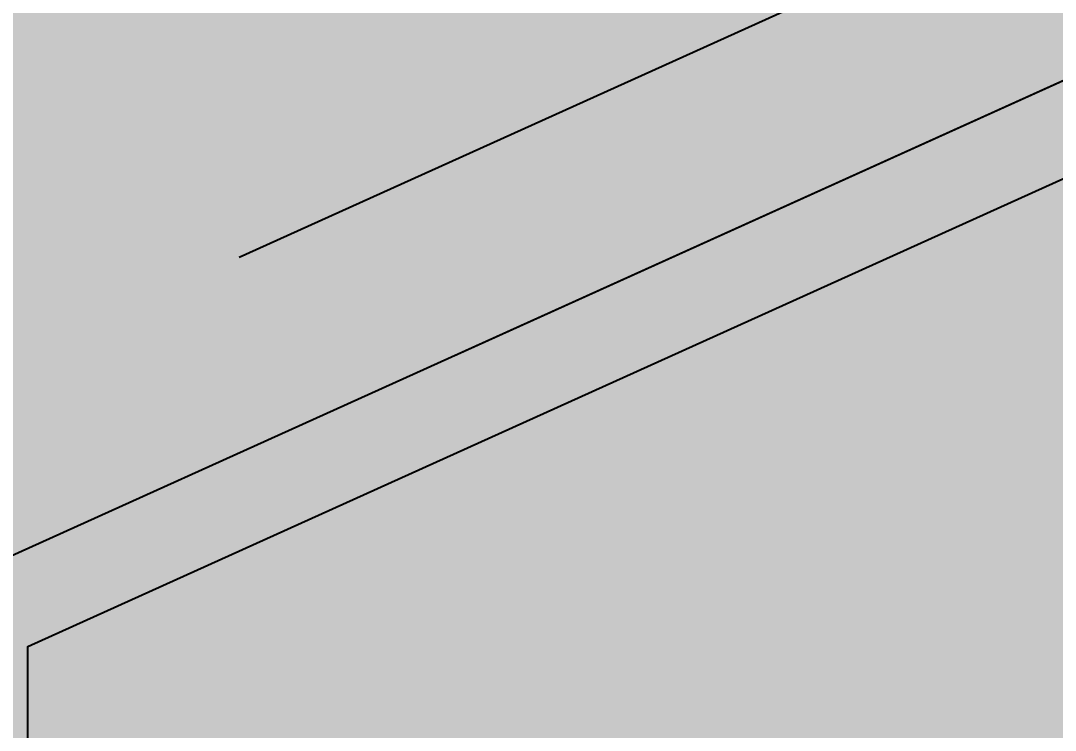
# Model space of a CAD drawing. Extents: x 560272 to 568164, y 6204780 to 6214217.
# Drawn here: x 565335.788 to 565339.652, y 6209830.234 to 6209832.885 of the extents above; entities that cross this region are included whole.
import ezdxf

# ---------------------------------------------------------------- set-up
doc = ezdxf.new("R2010")
doc.units = 0
doc.header["$LTSCALE"] = 5
doc.linetypes.add('DASHED2', pattern=[9.525, 6.35, -3.175])
doc.linetypes.add('foc-ACCESSROAD', pattern=[3.75, 2.5, -1.25])
for name, color, linetype in [('AS-TOWN-H', 254, 'Continuous'), ('C-AR', 13, 'foc-ACCESSROAD'), ('P-PROPOSED', 10, 'Continuous'), ('RoadSeg', 57, 'DASHED2'), ('ROUTE-MAP-ROUTE', 90, 'Continuous')]:
    doc.layers.add(name, color=color, linetype=linetype)
doc.layers.add('ROUTE-MAP-BACKGROUND-H', color=7, linetype='Continuous', true_color=0xf0ebff)
doc.styles.add('120', font='ARIALN.TTF', dxfattribs={"height": 13})

msp = doc.modelspace()

# ---------------------------------------------------------------- hatches: boundary and pattern name
at = {"layer": 'AS-TOWN-H'}
h = msp.add_hatch(color=256, dxfattribs=at)
h.dxf.hatch_style = 1
h.paths.add_polyline_path([(565886.5437, 6210020.3519), (565236.2021, 6210021.9813), (565234.4124, 6209697.7445), (565886.5272, 6209697.5609)])
at = {"layer": 'ROUTE-MAP-BACKGROUND-H'}
h = msp.add_hatch(color=256, dxfattribs=at)
h.dxf.hatch_style = 1
h.paths.add_polyline_path([(565237.99, 6210345.8661), (566535.85, 6210345.7287), (566539.1026, 6209697.3772), (565234.4124, 6209697.7445)])

# ---------------------------------------------------------------- linework, layer by layer
at = {"layer": 'C-AR', "flags": 128}
msp.add_lwpolyline([(565334.673, 6209810.3851), (565334.6656, 6209814.7725), (565334.8408, 6209815.0735), (565334.3311, 6209815.4815), (565329.9442, 6209815.4746), (565322.0151, 6209814.1557), (565318.7302, 6209813.6093), (565313.0234, 6209812.6713), (565308.6952, 6209812.7506), (565308.705, 6209813.416), (565313.0356, 6209813.3379), (565318.6208, 6209814.2669), (565321.9057, 6209814.8133), (565329.8886, 6209816.1412), (565334.3299, 6209816.1482), (565334.8392, 6209816.6489), (565334.8138, 6209831.192), (565365.7327, 6209845.1673), (565367.7595, 6209846.3232), (565368.0893, 6209845.7442), (565366.038, 6209844.5739), (565335.4809, 6209830.7617), (565335.4983, 6209815.1501), (565335.4998, 6209815.1501), (565335.6656, 6209814.7742), (565335.673, 6209810.3868), (565335.7006, 6209800.4593), (565335.5346, 6209800.1259), (565335.541, 6209796.0466), (565334.8747, 6209796.0456), (565334.8682, 6209800.1248), (565334.7011, 6209800.4577)], close=True, dxfattribs=at)
at = {"layer": 'P-PROPOSED', "flags": 128}
for points in [[(565366.0315, 6209844.572), (565335.4809, 6209830.7617), (565335.5065, 6209815.487), (565334.8402, 6209815.486), (565329.9514, 6209815.4785), (565313.0831, 6209812.6733), (565311.0237, 6209812.7111), (565311.0359, 6209813.3773), (565310.7028, 6209813.3834), (565310.6845, 6209812.3841), (565313.1075, 6209812.3396), (565329.9792, 6209815.1454), (565334.8407, 6209815.1528), (565335.5071, 6209815.1538), (565335.5072, 6209815.0751), (565335.6743, 6209814.7422), (565335.6979, 6209800.4663)], [(565336.0312, 6209800.3881), (565336.0074, 6209814.8215), (565335.8402, 6209815.1543), (565335.8144, 6209830.5469), (565366.1829, 6209844.2748)]]:
    msp.add_lwpolyline(points, dxfattribs=at)
at = {"layer": 'ROUTE-MAP-ROUTE', "const_width": 2, "flags": 128}
msp.add_lwpolyline([(565452.0921, 6209875.083), (565386.8374, 6209876.0223), (565371.9594, 6209875.9108), (565371.6941, 6209847.1022), (565335.0013, 6209829.6667), (565335.1243, 6209815.6097), (565335.1429, 6209796.0579), (565335.18, 6209726.272)], dxfattribs=at)

# ---------------------------------------------------------------- texts
at = {"layer": 'RoadSeg', "style": '120'}
msp.add_text('81-13-5', height=39.88454, rotation=359.9576, dxfattribs=at).set_placement((565289.9816, 6209799.1599))

doc.saveas('drawing.dxf')
